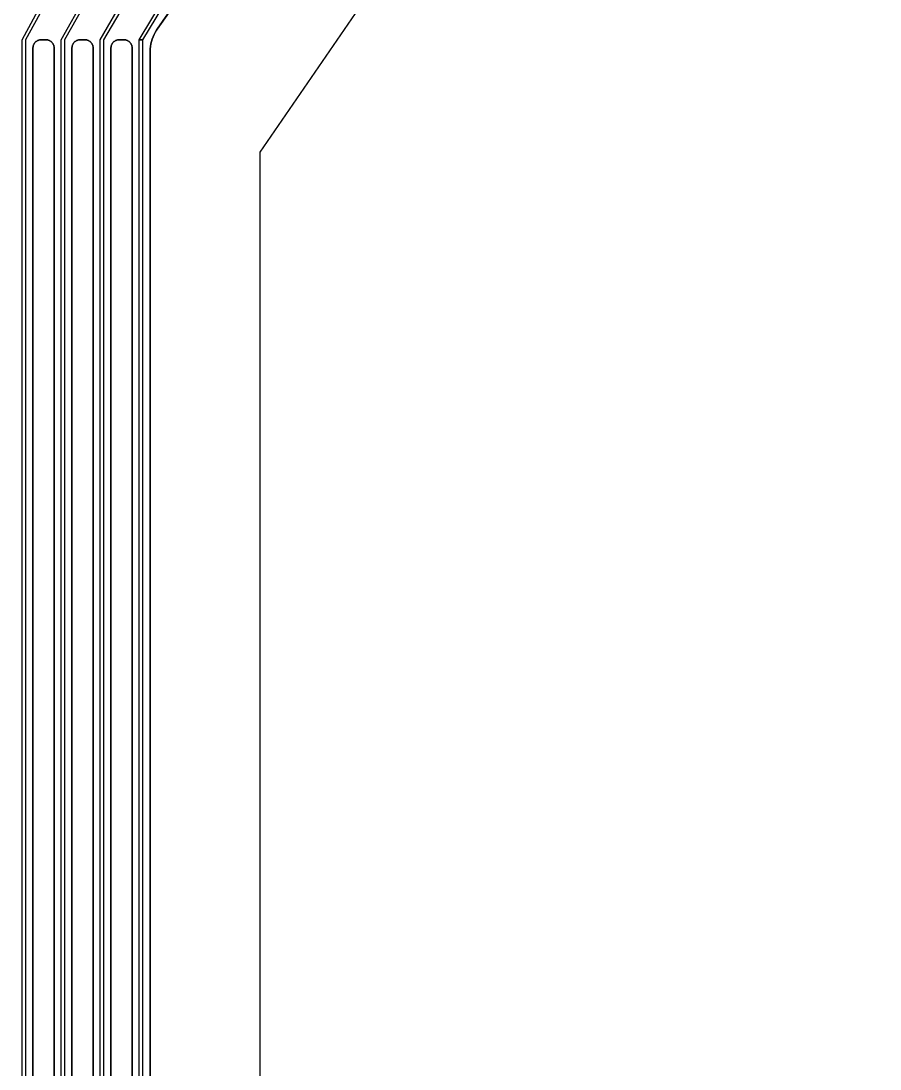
# Model space of a CAD drawing. Extents: x -2057 to 2225, y -44 to 31181.
# Drawn here: x 760 to 1289, y 8407 to 9052 of the extents above; entities that cross this region are included whole.
import ezdxf

# ---------------------------------------------------------------- set-up
doc = ezdxf.new("R2010")
doc.units = 0
for name, color, linetype in [('etching', 7, 'CONTINUOUS'), ('L2D0_etching2', 4, 'CONTINUOUS'), ('L3D0_etching3', 5, 'CONTINUOUS'), ('metalization', 8, 'CONTINUOUS'), ('polyimide', 9, 'CONTINUOUS'), ('polyimide_etch_borders', 10, 'CONTINUOUS')]:
    doc.layers.add(name, color=color, linetype=linetype)

msp = doc.modelspace()

# ---------------------------------------------------------------- linework, layer by layer
at = {"layer": 'etching'}
for points in [[(1890.612, 20342.595), (1890.612, 10404.624), (907.37, 8971.06), (907.37, 3311.52), (208.395, -1.125), (80.82, -44.08), (0, 0), (-775.12, 3311.52), (-775.12, 8985.76), (-1736.396, 10397.27), (-1736.396, 20343.044)], [(839.792, 3652.185), (839.792, 9033.144), (839.884, 9034.66), (840.068, 9036.168), (840.344, 9037.662), (840.709, 9039.137), (841.164, 9040.586), (841.705, 9042.006), (842.332, 9043.39), (843.041, 9044.733), (843.831, 9046.03), (844.265, 9046.654), (1100.266, 9414.918), (1771.549, 10380.573)], [(767.792, 3352.185), (767.792, 9035.371), (767.811, 9035.673), (767.847, 9035.973), (767.901, 9036.27), (767.974, 9036.563), (768.064, 9036.852), (768.171, 9037.134), (768.295, 9037.41), (768.435, 9037.677), (768.592, 9037.936), (768.763, 9038.185), (768.95, 9038.423), (769.15, 9038.649), (769.364, 9038.862), (769.59, 9039.063), (769.828, 9039.249), (770.076, 9039.421), (770.335, 9039.577), (770.602, 9039.717), (770.878, 9039.842), (771.161, 9039.949), (771.449, 9040.039), (771.742, 9040.111), (772.04, 9040.165), (772.34, 9040.202), (772.641, 9040.22), (775.943, 9040.22), (776.245, 9040.202), (776.545, 9040.165), (776.842, 9040.111), (777.136, 9040.039), (777.424, 9039.949), (777.707, 9039.842), (777.982, 9039.717), (778.25, 9039.577), (778.508, 9039.421), (778.757, 9039.249), (778.995, 9039.063), (779.221, 9038.862), (779.435, 9038.649), (779.635, 9038.423), (779.821, 9038.185), (779.993, 9037.936), (780.149, 9037.677), (780.29, 9037.41), (780.414, 9037.134), (780.521, 9036.852), (780.611, 9036.563), (780.683, 9036.27), (780.738, 9035.973), (780.774, 9035.673), (780.792, 9035.371), (780.792, 3452.185)], [(791.792, 3452.185), (791.792, 9035.371), (791.811, 9035.673), (791.847, 9035.973), (791.901, 9036.27), (791.974, 9036.563), (792.064, 9036.852), (792.171, 9037.134), (792.295, 9037.41), (792.435, 9037.677), (792.592, 9037.936), (792.763, 9038.185), (792.95, 9038.423), (793.15, 9038.649), (793.364, 9038.862), (793.59, 9039.063), (793.828, 9039.249), (794.076, 9039.421), (794.335, 9039.577), (794.602, 9039.717), (794.878, 9039.842), (795.161, 9039.949), (795.449, 9040.039), (795.742, 9040.111), (796.04, 9040.165), (796.34, 9040.202), (796.641, 9040.22), (799.943, 9040.22), (800.245, 9040.202), (800.545, 9040.165), (800.842, 9040.111), (801.136, 9040.039), (801.424, 9039.949), (801.707, 9039.842), (801.982, 9039.717), (802.25, 9039.577), (802.508, 9039.421), (802.757, 9039.249), (802.995, 9039.063), (803.221, 9038.862), (803.435, 9038.649), (803.635, 9038.423), (803.821, 9038.185), (803.993, 9037.936), (804.149, 9037.677), (804.29, 9037.41), (804.414, 9037.134), (804.521, 9036.852), (804.611, 9036.563), (804.683, 9036.27), (804.738, 9035.973), (804.774, 9035.673), (804.792, 9035.371), (804.792, 3552.185)], [(815.792, 3552.185), (815.792, 9035.371), (815.811, 9035.673), (815.847, 9035.973), (815.901, 9036.27), (815.974, 9036.563), (816.064, 9036.852), (816.171, 9037.134), (816.295, 9037.41), (816.435, 9037.677), (816.592, 9037.936), (816.763, 9038.185), (816.95, 9038.423), (817.15, 9038.649), (817.364, 9038.862), (817.59, 9039.063), (817.828, 9039.249), (818.076, 9039.421), (818.335, 9039.577), (818.602, 9039.717), (818.878, 9039.842), (819.161, 9039.949), (819.449, 9040.039), (819.742, 9040.111), (820.04, 9040.165), (820.34, 9040.202), (820.641, 9040.22), (823.943, 9040.22), (824.245, 9040.202), (824.545, 9040.165), (824.842, 9040.111), (825.136, 9040.039), (825.424, 9039.949), (825.707, 9039.842), (825.982, 9039.717), (826.25, 9039.577), (826.508, 9039.421), (826.757, 9039.249), (826.995, 9039.063), (827.221, 9038.862), (827.435, 9038.649), (827.635, 9038.423), (827.821, 9038.185), (827.993, 9037.936), (828.149, 9037.677), (828.29, 9037.41), (828.414, 9037.134), (828.521, 9036.852), (828.611, 9036.563), (828.683, 9036.27), (828.738, 9035.973), (828.774, 9035.673), (828.792, 9035.371), (828.792, 3652.185)]]:
    msp.add_lwpolyline(points, dxfattribs=at)
at = {"layer": 'L2D0_etching2'}
msp.add_lwpolyline([(1890.612, 20342.595), (1890.612, 10404.624), (907.37, 8971.06), (907.37, 3311.52), (208.395, -1.125), (80.82, -44.08), (0, 0), (-775.12, 3311.52), (-775.12, 8985.76), (-1736.396, 10397.27), (-1736.396, 20343.044)], dxfattribs=at)
at = {"layer": 'L3D0_etching3'}
for points in [[(1890.612, 20342.595), (1890.612, 10404.624), (907.37, 8971.06), (907.37, 3311.52), (208.395, -1.125), (80.82, -44.08), (0, 0), (-775.12, 3311.52), (-775.12, 8985.76), (-1736.396, 10397.27), (-1736.396, 20343.044)], [(839.792, 3652.185), (839.792, 9033.144), (839.884, 9034.66), (840.068, 9036.168), (840.344, 9037.662), (840.709, 9039.137), (841.164, 9040.586), (841.705, 9042.006), (842.332, 9043.39), (843.041, 9044.733), (843.831, 9046.03), (844.265, 9046.654), (1100.266, 9414.918), (1771.549, 10380.573)], [(767.792, 3352.185), (767.792, 9035.371), (767.811, 9035.673), (767.847, 9035.973), (767.901, 9036.27), (767.974, 9036.563), (768.064, 9036.852), (768.171, 9037.134), (768.295, 9037.41), (768.435, 9037.677), (768.592, 9037.936), (768.763, 9038.185), (768.95, 9038.423), (769.15, 9038.649), (769.364, 9038.862), (769.59, 9039.063), (769.828, 9039.249), (770.076, 9039.421), (770.335, 9039.577), (770.602, 9039.717), (770.878, 9039.842), (771.161, 9039.949), (771.449, 9040.039), (771.742, 9040.111), (772.04, 9040.165), (772.34, 9040.202), (772.641, 9040.22), (775.943, 9040.22), (776.245, 9040.202), (776.545, 9040.165), (776.842, 9040.111), (777.136, 9040.039), (777.424, 9039.949), (777.707, 9039.842), (777.982, 9039.717), (778.25, 9039.577), (778.508, 9039.421), (778.757, 9039.249), (778.995, 9039.063), (779.221, 9038.862), (779.435, 9038.649), (779.635, 9038.423), (779.821, 9038.185), (779.993, 9037.936), (780.149, 9037.677), (780.29, 9037.41), (780.414, 9037.134), (780.521, 9036.852), (780.611, 9036.563), (780.683, 9036.27), (780.738, 9035.973), (780.774, 9035.673), (780.792, 9035.371), (780.792, 3452.185)], [(791.792, 3452.185), (791.792, 9035.371), (791.811, 9035.673), (791.847, 9035.973), (791.901, 9036.27), (791.974, 9036.563), (792.064, 9036.852), (792.171, 9037.134), (792.295, 9037.41), (792.435, 9037.677), (792.592, 9037.936), (792.763, 9038.185), (792.95, 9038.423), (793.15, 9038.649), (793.364, 9038.862), (793.59, 9039.063), (793.828, 9039.249), (794.076, 9039.421), (794.335, 9039.577), (794.602, 9039.717), (794.878, 9039.842), (795.161, 9039.949), (795.449, 9040.039), (795.742, 9040.111), (796.04, 9040.165), (796.34, 9040.202), (796.641, 9040.22), (799.943, 9040.22), (800.245, 9040.202), (800.545, 9040.165), (800.842, 9040.111), (801.136, 9040.039), (801.424, 9039.949), (801.707, 9039.842), (801.982, 9039.717), (802.25, 9039.577), (802.508, 9039.421), (802.757, 9039.249), (802.995, 9039.063), (803.221, 9038.862), (803.435, 9038.649), (803.635, 9038.423), (803.821, 9038.185), (803.993, 9037.936), (804.149, 9037.677), (804.29, 9037.41), (804.414, 9037.134), (804.521, 9036.852), (804.611, 9036.563), (804.683, 9036.27), (804.738, 9035.973), (804.774, 9035.673), (804.792, 9035.371), (804.792, 3552.185)], [(815.792, 3552.185), (815.792, 9035.371), (815.811, 9035.673), (815.847, 9035.973), (815.901, 9036.27), (815.974, 9036.563), (816.064, 9036.852), (816.171, 9037.134), (816.295, 9037.41), (816.435, 9037.677), (816.592, 9037.936), (816.763, 9038.185), (816.95, 9038.423), (817.15, 9038.649), (817.364, 9038.862), (817.59, 9039.063), (817.828, 9039.249), (818.076, 9039.421), (818.335, 9039.577), (818.602, 9039.717), (818.878, 9039.842), (819.161, 9039.949), (819.449, 9040.039), (819.742, 9040.111), (820.04, 9040.165), (820.34, 9040.202), (820.641, 9040.22), (823.943, 9040.22), (824.245, 9040.202), (824.545, 9040.165), (824.842, 9040.111), (825.136, 9040.039), (825.424, 9039.949), (825.707, 9039.842), (825.982, 9039.717), (826.25, 9039.577), (826.508, 9039.421), (826.757, 9039.249), (826.995, 9039.063), (827.221, 9038.862), (827.435, 9038.649), (827.635, 9038.423), (827.821, 9038.185), (827.993, 9037.936), (828.149, 9037.677), (828.29, 9037.41), (828.414, 9037.134), (828.521, 9036.852), (828.611, 9036.563), (828.683, 9036.27), (828.738, 9035.973), (828.774, 9035.673), (828.792, 9035.371), (828.792, 3652.185)]]:
    msp.add_lwpolyline(points, dxfattribs=at)
at = {"layer": 'metalization'}
for points in [[(761.142, 3347.204), (761.142, 9040.22), (1488.642, 10394.312), (1488.642, 21395.019)], [(1508.642, 21395.019), (1508.642, 10394.312), (763.142, 9040.22), (763.142, 3347.204)], [(785.142, 3447.204), (785.142, 9040.22), (1538.642, 10394.312), (1538.642, 21154.957)], [(1558.642, 21154.957), (1558.642, 10394.312), (787.142, 9040.22), (787.142, 3447.204)], [(809.142, 3547.204), (809.142, 9040.22), (1588.642, 10394.312), (1588.642, 20914.895)], [(1608.642, 20914.895), (1608.642, 10394.312), (811.142, 9040.22), (811.142, 3547.204)], [(1658.642, 20674.833), (1658.642, 10394.312), (835.142, 9040.22), (833.142, 9040.22), (835.142, 9040.22), (835.142, 3647.204)], [(833.142, 3647.204), (833.142, 9040.22), (1638.642, 10394.312), (1638.642, 20674.833)]]:
    msp.add_lwpolyline(points, dxfattribs=at)
at = {"layer": 'polyimide'}
for points in [[(1789.449, 20376.588), (1789.449, 10434.626), (1789.08, 10428.559), (1788.343, 10422.526), (1787.241, 10416.548), (1785.778, 10410.649), (1783.96, 10404.849), (1781.793, 10399.171), (1779.285, 10393.634), (1776.445, 10388.26), (1773.284, 10383.068), (1771.549, 10380.573), (844.265, 9046.654), (843.831, 9046.03), (843.041, 9044.733), (842.332, 9043.39), (841.705, 9042.006), (841.164, 9040.586), (840.709, 9039.137), (840.344, 9037.662), (840.068, 9036.168), (839.884, 9034.66), (839.792, 9033.144), (839.792, 3652.185)], [(839.792, 3652.185), (839.792, 9033.144), (839.884, 9034.66), (840.068, 9036.168), (840.344, 9037.662), (840.709, 9039.137), (841.164, 9040.586), (841.705, 9042.006), (842.332, 9043.39), (843.041, 9044.733), (843.831, 9046.03), (844.265, 9046.654), (1771.549, 10380.573), (1773.284, 10383.068), (1776.445, 10388.26), (1779.285, 10393.634), (1781.793, 10399.171), (1783.96, 10404.849), (1785.778, 10410.649), (1787.241, 10416.548), (1788.343, 10422.526), (1789.08, 10428.559), (1789.449, 10434.626), (1789.449, 20376.588)], [(780.792, 3452.185), (780.792, 9035.371), (780.774, 9035.673), (780.738, 9035.973), (780.683, 9036.27), (780.611, 9036.563), (780.521, 9036.852), (780.414, 9037.134), (780.29, 9037.41), (780.149, 9037.677), (779.993, 9037.936), (779.821, 9038.185), (779.635, 9038.423), (779.435, 9038.649), (779.221, 9038.862), (778.995, 9039.063), (778.757, 9039.249), (778.508, 9039.421), (778.25, 9039.577), (777.982, 9039.717), (777.707, 9039.842), (777.424, 9039.949), (777.136, 9040.039), (776.842, 9040.111), (776.545, 9040.165), (776.245, 9040.202), (775.943, 9040.22), (772.641, 9040.22), (772.34, 9040.202), (772.04, 9040.165), (771.742, 9040.111), (771.449, 9040.039), (771.161, 9039.949), (770.878, 9039.842), (770.602, 9039.717), (770.335, 9039.577), (770.076, 9039.421), (769.828, 9039.249), (769.59, 9039.063), (769.364, 9038.862), (769.15, 9038.649), (768.95, 9038.423), (768.763, 9038.185), (768.592, 9037.936), (768.435, 9037.677), (768.295, 9037.41), (768.171, 9037.134), (768.064, 9036.852), (767.974, 9036.563), (767.901, 9036.27), (767.847, 9035.973), (767.811, 9035.673), (767.792, 9035.371), (767.792, 3352.185)], [(767.792, 3352.185), (767.792, 9035.371), (767.811, 9035.673), (767.847, 9035.973), (767.901, 9036.27), (767.974, 9036.563), (768.064, 9036.852), (768.171, 9037.134), (768.295, 9037.41), (768.435, 9037.677), (768.592, 9037.936), (768.763, 9038.185), (768.95, 9038.423), (769.15, 9038.649), (769.364, 9038.862), (769.59, 9039.063), (769.828, 9039.249), (770.076, 9039.421), (770.335, 9039.577), (770.602, 9039.717), (770.878, 9039.842), (771.161, 9039.949), (771.449, 9040.039), (771.742, 9040.111), (772.04, 9040.165), (772.34, 9040.202), (772.641, 9040.22), (775.943, 9040.22), (776.245, 9040.202), (776.545, 9040.165), (776.842, 9040.111), (777.136, 9040.039), (777.424, 9039.949), (777.707, 9039.842), (777.982, 9039.717), (778.25, 9039.577), (778.508, 9039.421), (778.757, 9039.249), (778.995, 9039.063), (779.221, 9038.862), (779.435, 9038.649), (779.635, 9038.423), (779.821, 9038.185), (779.993, 9037.936), (780.149, 9037.677), (780.29, 9037.41), (780.414, 9037.134), (780.521, 9036.852), (780.611, 9036.563), (780.683, 9036.27), (780.738, 9035.973), (780.774, 9035.673), (780.792, 9035.371), (780.792, 3452.185)], [(804.792, 3552.185), (804.792, 9035.371), (804.774, 9035.673), (804.738, 9035.973), (804.683, 9036.27), (804.611, 9036.563), (804.521, 9036.852), (804.414, 9037.134), (804.29, 9037.41), (804.149, 9037.677), (803.993, 9037.936), (803.821, 9038.185), (803.635, 9038.423), (803.435, 9038.649), (803.221, 9038.862), (802.995, 9039.063), (802.757, 9039.249), (802.508, 9039.421), (802.25, 9039.577), (801.982, 9039.717), (801.707, 9039.842), (801.424, 9039.949), (801.136, 9040.039), (800.842, 9040.111), (800.545, 9040.165), (800.245, 9040.202), (799.943, 9040.22), (796.641, 9040.22), (796.34, 9040.202), (796.04, 9040.165), (795.742, 9040.111), (795.449, 9040.039), (795.161, 9039.949), (794.878, 9039.842), (794.602, 9039.717), (794.335, 9039.577), (794.076, 9039.421), (793.828, 9039.249), (793.59, 9039.063), (793.364, 9038.862), (793.15, 9038.649), (792.95, 9038.423), (792.763, 9038.185), (792.592, 9037.936), (792.435, 9037.677), (792.295, 9037.41), (792.171, 9037.134), (792.064, 9036.852), (791.974, 9036.563), (791.901, 9036.27), (791.847, 9035.973), (791.811, 9035.673), (791.792, 9035.371), (791.792, 3452.185)], [(791.792, 3452.185), (791.792, 9035.371), (791.811, 9035.673), (791.847, 9035.973), (791.901, 9036.27), (791.974, 9036.563), (792.064, 9036.852), (792.171, 9037.134), (792.295, 9037.41), (792.435, 9037.677), (792.592, 9037.936), (792.763, 9038.185), (792.95, 9038.423), (793.15, 9038.649), (793.364, 9038.862), (793.59, 9039.063), (793.828, 9039.249), (794.076, 9039.421), (794.335, 9039.577), (794.602, 9039.717), (794.878, 9039.842), (795.161, 9039.949), (795.449, 9040.039), (795.742, 9040.111), (796.04, 9040.165), (796.34, 9040.202), (796.641, 9040.22), (799.943, 9040.22), (800.245, 9040.202), (800.545, 9040.165), (800.842, 9040.111), (801.136, 9040.039), (801.424, 9039.949), (801.707, 9039.842), (801.982, 9039.717), (802.25, 9039.577), (802.508, 9039.421), (802.757, 9039.249), (802.995, 9039.063), (803.221, 9038.862), (803.435, 9038.649), (803.635, 9038.423), (803.821, 9038.185), (803.993, 9037.936), (804.149, 9037.677), (804.29, 9037.41), (804.414, 9037.134), (804.521, 9036.852), (804.611, 9036.563), (804.683, 9036.27), (804.738, 9035.973), (804.774, 9035.673), (804.792, 9035.371), (804.792, 3552.185)], [(828.792, 3652.185), (828.792, 9035.371), (828.774, 9035.673), (828.738, 9035.973), (828.683, 9036.27), (828.611, 9036.563), (828.521, 9036.852), (828.414, 9037.134), (828.29, 9037.41), (828.149, 9037.677), (827.993, 9037.936), (827.821, 9038.185), (827.635, 9038.423), (827.435, 9038.649), (827.221, 9038.862), (826.995, 9039.063), (826.757, 9039.249), (826.508, 9039.421), (826.25, 9039.577), (825.982, 9039.717), (825.707, 9039.842), (825.424, 9039.949), (825.136, 9040.039), (824.842, 9040.111), (824.545, 9040.165), (824.245, 9040.202), (823.943, 9040.22), (820.641, 9040.22), (820.34, 9040.202), (820.04, 9040.165), (819.742, 9040.111), (819.449, 9040.039), (819.161, 9039.949), (818.878, 9039.842), (818.602, 9039.717), (818.335, 9039.577), (818.076, 9039.421), (817.828, 9039.249), (817.59, 9039.063), (817.364, 9038.862), (817.15, 9038.649), (816.95, 9038.423), (816.763, 9038.185), (816.592, 9037.936), (816.435, 9037.677), (816.295, 9037.41), (816.171, 9037.134), (816.064, 9036.852), (815.974, 9036.563), (815.901, 9036.27), (815.847, 9035.973), (815.811, 9035.673), (815.792, 9035.371), (815.792, 3552.185)], [(815.792, 3552.185), (815.792, 9035.371), (815.811, 9035.673), (815.847, 9035.973), (815.901, 9036.27), (815.974, 9036.563), (816.064, 9036.852), (816.171, 9037.134), (816.295, 9037.41), (816.435, 9037.677), (816.592, 9037.936), (816.763, 9038.185), (816.95, 9038.423), (817.15, 9038.649), (817.364, 9038.862), (817.59, 9039.063), (817.828, 9039.249), (818.076, 9039.421), (818.335, 9039.577), (818.602, 9039.717), (818.878, 9039.842), (819.161, 9039.949), (819.449, 9040.039), (819.742, 9040.111), (820.04, 9040.165), (820.34, 9040.202), (820.641, 9040.22), (823.943, 9040.22), (824.245, 9040.202), (824.545, 9040.165), (824.842, 9040.111), (825.136, 9040.039), (825.424, 9039.949), (825.707, 9039.842), (825.982, 9039.717), (826.25, 9039.577), (826.508, 9039.421), (826.757, 9039.249), (826.995, 9039.063), (827.221, 9038.862), (827.435, 9038.649), (827.635, 9038.423), (827.821, 9038.185), (827.993, 9037.936), (828.149, 9037.677), (828.29, 9037.41), (828.414, 9037.134), (828.521, 9036.852), (828.611, 9036.563), (828.683, 9036.27), (828.738, 9035.973), (828.774, 9035.673), (828.792, 9035.371), (828.792, 3652.185)]]:
    msp.add_lwpolyline(points, dxfattribs=at)
at = {"layer": 'polyimide_etch_borders'}
msp.add_lwpolyline([(1890.612, 20342.595), (1890.612, 10404.624), (907.37, 8971.06), (907.37, 3311.52), (208.395, -1.125), (80.82, -44.08), (0, 0), (-775.12, 3311.52), (-775.12, 8985.76), (-1736.396, 10397.27), (-1736.396, 20343.044)], dxfattribs=at)

doc.saveas('drawing.dxf')
